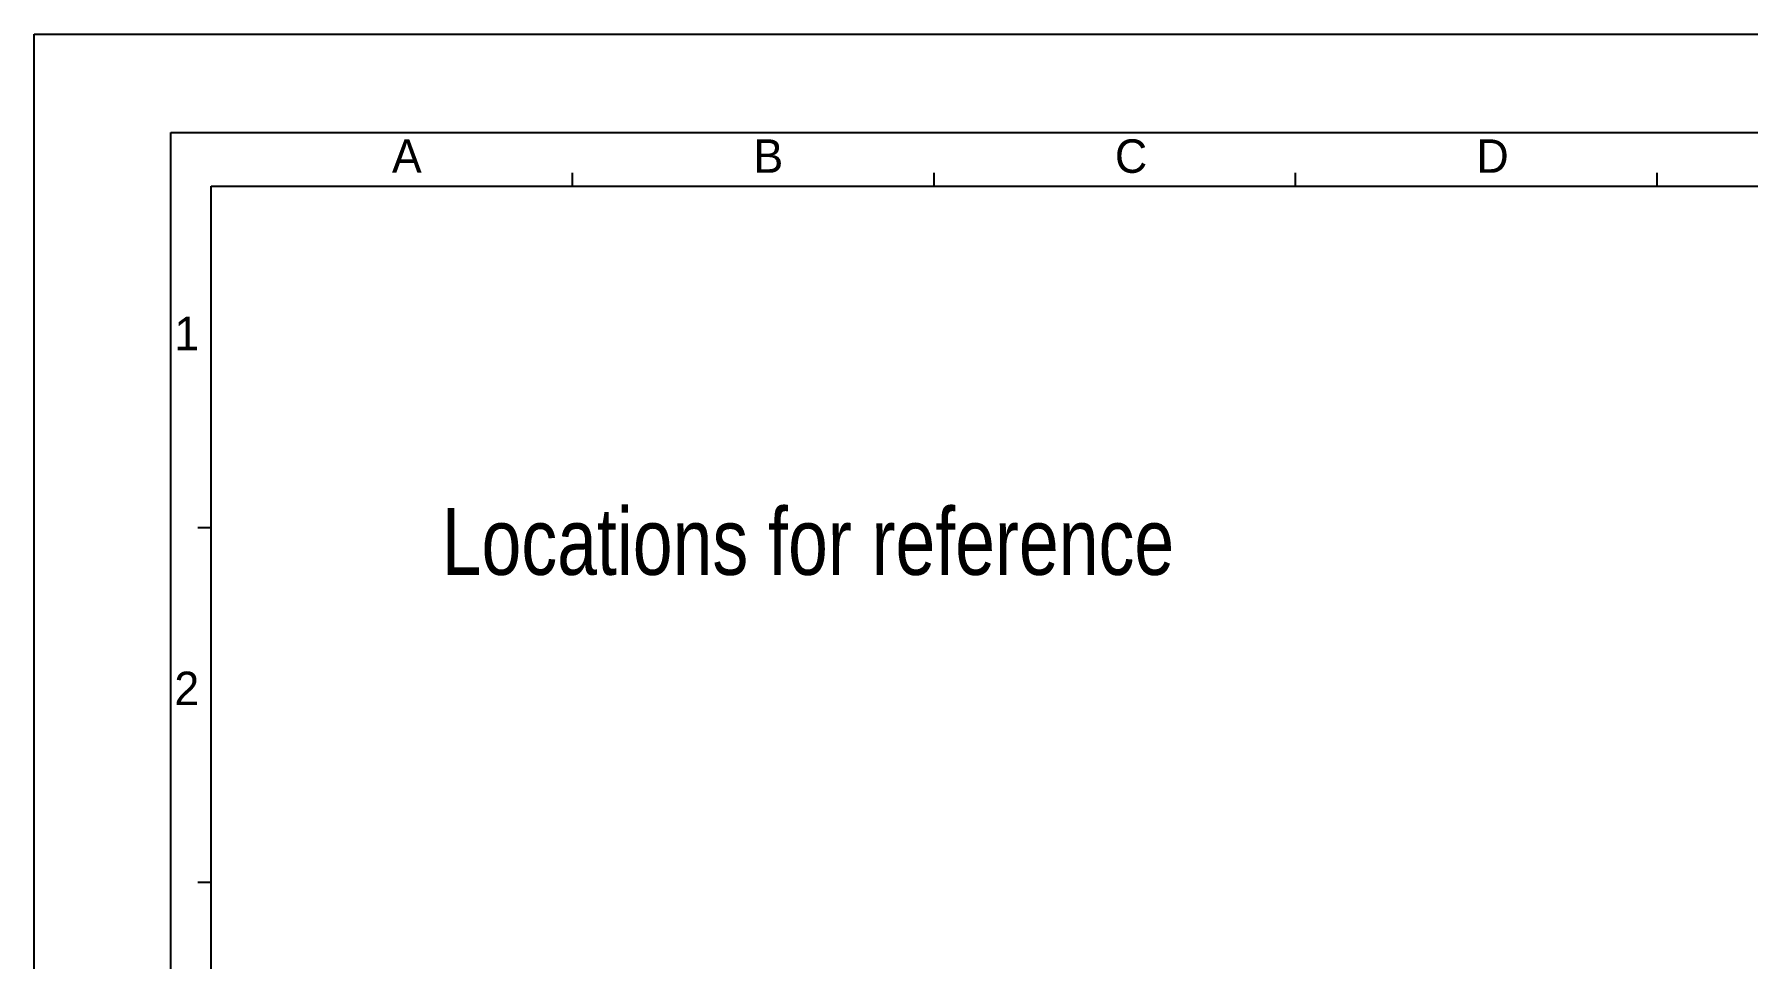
# Model space of a CAD drawing. Header units: millimetres. Extents: x 0 to 594, y 0 to 420.
# Drawn here: x 0 to 256, y 281.9 to 420 of the extents above; entities that cross this region are included whole.
import ezdxf

# ---------------------------------------------------------------- set-up
doc = ezdxf.new("R2010")
doc.units = ezdxf.units.MM
doc.header["$LTSCALE"] = 32.67
doc.layers.get('0').update_dxf_attribs({"linetype": 'CONTINUOUS'})
doc.styles.get("Standard").update_dxf_attribs({"font": 'txt', "width": 0.8})
doc.styles.add('TEXTSTYLE_2', font='txt')

msp = doc.modelspace()

# ---------------------------------------------------------------- linework, layer by layer
at = {"color": 4, "linetype": 'CONTINUOUS'}
for p, q in [((0, 0), (0, 420)), ((0, 420), (594, 420)), ((20.422, 20.309), (20.422, 405.309)), ((20.422, 405.309), (571.422, 405.309)), ((80.422, 397.309), (80.422, 399.309)), ((134.422, 397.309), (134.422, 399.309)), ((188.422, 397.309), (188.422, 399.309)), ((242.422, 397.309), (242.422, 399.309)), ((26.422, 28.309), (26.422, 397.309)), ((26.422, 397.309), (564.922, 397.309)), ((26.422, 346.309), (24.422, 346.309)), ((26.422, 293.309), (24.422, 293.309))]:
    msp.add_line(p, q, dxfattribs=at)

# ---------------------------------------------------------------- texts
at = {"color": 2, "linetype": 'CONTINUOUS', "char_height": 5, "width": 5, "attachment_point": 1, "line_spacing_factor": 0.9, "style": 'TEXTSTYLE_2'}
for s, insert in [('A', (53.422, 404.309)), ('B', (107.422, 404.309)), ('C', (161.422, 404.309)), ('D', (215.422, 404.309)), ('1', (20.922, 377.809)), ('2', (20.922, 324.809))]:
    msp.add_mtext(s, dxfattribs=dict(at, insert=insert))
at = {"color": 2, "linetype": 'CONTINUOUS', "insert": (60.856, 349.267), "char_height": 10, "width": 184, "attachment_point": 1, "line_spacing_factor": 0.9}
msp.add_mtext('Locations for reference', dxfattribs=at)

doc.saveas('drawing.dxf')
